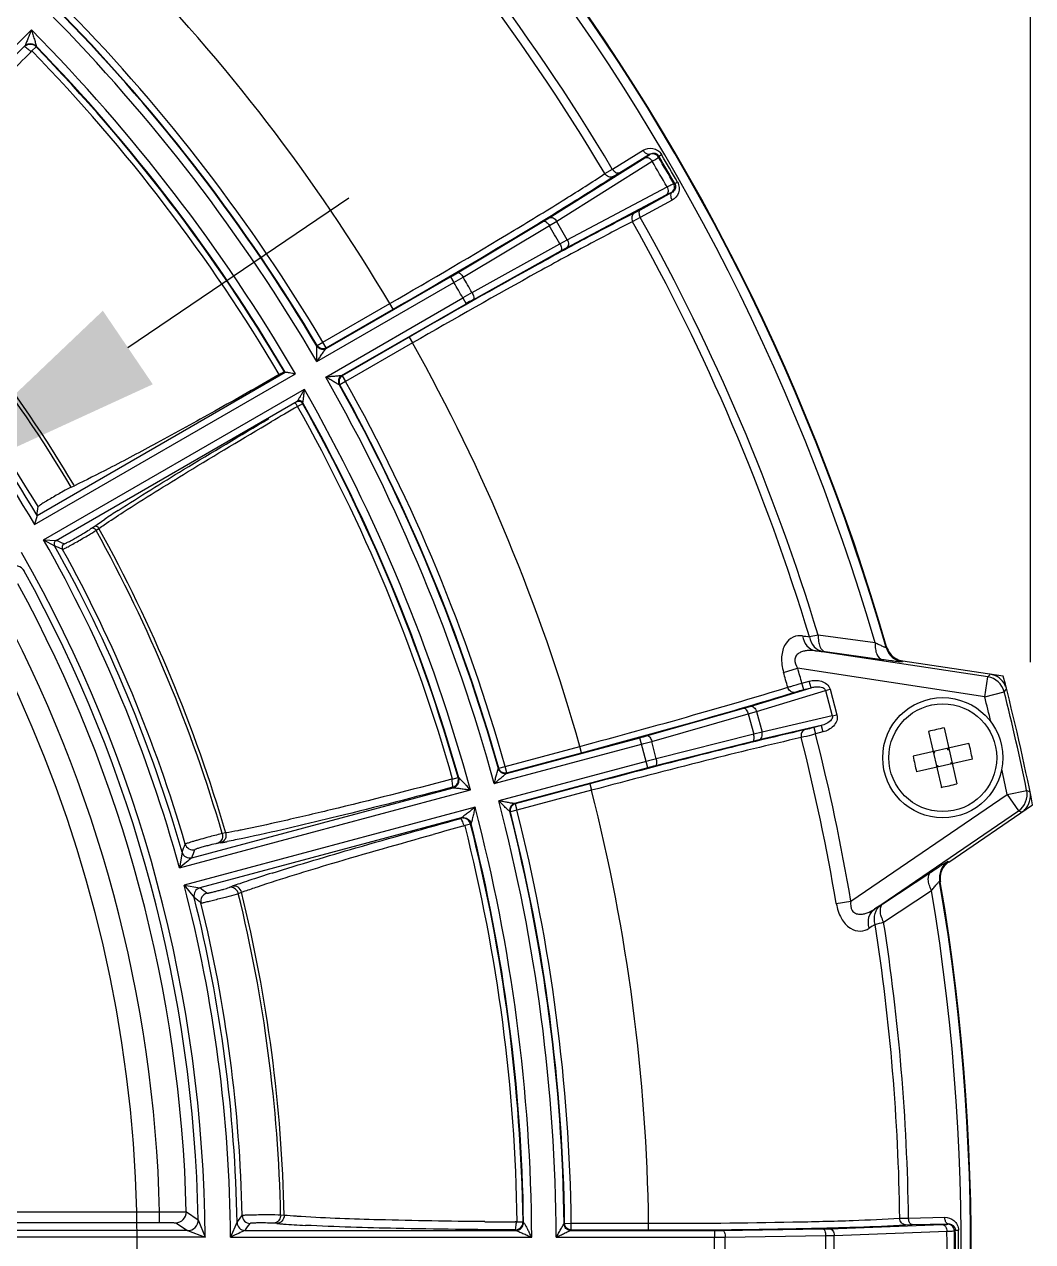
# Model space of a CAD drawing. Header units: millimetres. Extents: x -6 to 705, y -10 to 538.
# Drawn here: x 525.24 to 540.35, y 420.65 to 438.9 of the extents above; entities that cross this region are included whole.
import ezdxf

# ---------------------------------------------------------------- set-up
doc = ezdxf.new("R2010")
doc.units = ezdxf.units.MM
doc.layers.add('\\M+5B1EA\\M+5D7A2\\M+5B2E3', color=7, linetype='Continuous', lineweight=25)
doc.layers.add('\\M+5D7DC\\M+5C4DA\\M+5BFF2\\M+5CFDF', color=7, linetype='Continuous', lineweight=50)

msp = doc.modelspace()

# ---------------------------------------------------------------- linework, layer by layer
at = {"color": 0, "linetype": 'Continuous', "lineweight": -3}
for p, q in [((522.158, 435.624), (525.35, 438.815)), ((522.383, 435.707), (525.25, 438.574)), ((525.335, 438.477), (525.357, 438.5)), ((525.42, 438.56), (525.358, 438.5)), ((525.421, 438.572), (525.42, 438.56)), ((533.107, 435.997), (534.54, 436.895)), ((534.054, 436.729), (534.517, 437.01)), ((534.149, 436.669), (534.613, 436.95)), ((534.609, 436.943), (534.613, 436.95)), ((534.745, 436.907), (534.753, 436.922)), ((534.753, 436.922), (534.793, 436.946)), ((533.22, 435.947), (534.653, 436.845)), ((533.943, 436.66), (534.054, 436.729)), ((534.067, 436.617), (534.149, 436.669)), ((534.974, 436.512), (534.99, 436.511)), ((534.99, 436.511), (535.031, 436.534)), ((533.367, 435.548), (534.861, 436.34)), ((533.379, 435.67), (534.874, 436.462)), ((534.945, 436.375), (534.47, 436.114)), ((534.937, 436.376), (534.945, 436.375)), ((534.949, 436.263), (534.473, 436.002)), ((531.734, 435.175), (533.025, 435.947)), ((533.025, 435.947), (533.107, 435.997)), ((533.11, 435.881), (533.22, 435.947)), ((534.473, 436.002), (534.359, 435.94)), ((534.47, 436.114), (534.383, 436.069)), ((531.819, 435.109), (533.11, 435.881)), ((531.953, 434.876), (533.267, 435.608)), ((533.267, 435.608), (533.379, 435.67)), ((531.968, 434.77), (533.282, 435.502)), ((533.282, 435.502), (533.367, 435.548)), ((529.626, 433.842), (531.681, 435.028)), ((529.764, 434.037), (531.631, 435.115)), ((531.631, 435.115), (531.681, 435.028)), ((529.717, 434.134), (530.72, 434.713)), ((529.759, 433.611), (531.814, 434.797)), ((529.998, 433.633), (531.864, 434.71)), ((530.77, 434.627), (530.72, 434.713)), ((531.814, 434.797), (531.864, 434.71)), ((529.767, 434.047), (530.77, 434.627)), ((529.631, 434.083), (529.717, 434.134)), ((529.767, 434.047), (529.717, 434.134)), ((531.011, 434.209), (530.008, 433.63)), ((531.061, 434.122), (530.058, 433.543)), ((531.011, 434.209), (531.061, 434.123)), ((529.629, 434.073), (529.631, 434.083)), ((525.398, 431.401), (529.307, 433.658)), ((525.434, 431.537), (529.153, 433.684)), ((529.153, 433.684), (529.141, 433.687)), ((530.008, 433.63), (530.058, 433.543)), ((525.532, 431.17), (529.441, 433.427)), ((529.425, 433.4), (529.441, 433.427)), ((529.971, 433.495), (529.961, 433.497)), ((530.058, 433.543), (529.971, 433.495)), ((525.719, 431.162), (529.334, 433.25)), ((529.413, 433.215), (529.416, 433.226)), ((525.947, 431.96), (525.994, 431.982)), ((525.434, 431.537), (525.398, 431.401)), ((526.284, 431.367), (526.45, 431.48)), ((526.241, 431.338), (526.284, 431.367)), ((526.32, 431.313), (526.362, 431.342)), ((525.532, 431.17), (525.697, 431.081)), ((525.532, 431.17), (525.719, 431.162)), ((537.138, 429.741), (537.009, 429.717)), ((537.991, 429.626), (537.138, 429.741)), ((538.163, 429.565), (538.158, 429.555)), ((538.164, 429.568), (538.163, 429.565)), ((539.68, 429.115), (537.097, 429.508)), ((537.245, 429.491), (537.209, 429.495)), ((538.098, 429.374), (537.245, 429.491)), ((536.619, 429.184), (536.831, 429.245)), ((539.635, 428.819), (536.831, 429.245)), ((538.407, 429.354), (538.401, 429.341)), ((539.912, 429.125), (538.407, 429.354)), ((536.895, 429.021), (537.005, 429.051)), ((536.921, 428.925), (536.895, 429.021)), ((537.031, 428.954), (537.005, 429.051)), ((539.635, 428.819), (539.68, 429.115)), ((539.68, 429.115), (539.71, 429.148)), ((539.71, 429.148), (539.711, 429.149)), ((539.711, 429.149), (539.716, 429.155)), ((536.119, 428.674), (537.031, 428.954)), ((536.214, 428.596), (537.247, 428.913)), ((536.921, 428.925), (537.031, 428.954)), ((537.247, 428.913), (537.317, 428.932)), ((537.247, 428.913), (537.35, 428.53)), ((537.317, 428.932), (537.42, 428.548)), ((539.635, 428.819), (539.926, 428.892)), ((539.926, 428.892), (539.962, 428.932)), ((534.579, 428.235), (536.026, 428.647)), ((536.026, 428.647), (536.119, 428.674)), ((534.644, 428.149), (536.091, 428.561)), ((536.091, 428.561), (536.214, 428.596)), ((536.091, 428.561), (536.172, 428.257)), ((536.214, 428.596), (536.297, 428.288)), ((537.35, 428.53), (536.297, 428.288)), ((537.35, 428.53), (537.42, 428.548)), ((536.297, 428.288), (536.172, 428.257)), ((537.183, 428.386), (536.253, 428.173)), ((537.183, 428.386), (537.073, 428.357)), ((537.073, 428.357), (537.099, 428.26)), ((537.209, 428.29), (537.099, 428.26)), ((537.183, 428.386), (537.209, 428.29)), ((538.793, 428.297), (538.984, 427.46)), ((539.027, 428.351), (539.218, 427.513)), ((532.284, 427.516), (534.49, 428.107)), ((532.468, 427.669), (534.464, 428.204)), ((534.585, 427.753), (534.464, 428.204)), ((534.713, 427.89), (534.644, 428.149)), ((536.159, 428.15), (534.701, 427.783)), ((536.172, 428.257), (534.713, 427.89)), ((536.253, 428.173), (536.159, 428.15)), ((539.397, 428.118), (538.56, 427.927)), ((532.447, 427.775), (533.567, 428.074)), ((532.473, 427.678), (533.592, 427.978)), ((533.592, 427.978), (533.567, 428.074)), ((538.886, 427.981), (538.862, 427.996)), ((538.866, 427.976), (538.886, 427.981)), ((538.886, 427.981), (538.881, 428)), ((539.081, 428.025), (539.076, 428.045)), ((539.081, 428.025), (539.096, 428.049)), ((539.081, 428.025), (539.1, 428.029)), ((532.346, 427.739), (532.351, 427.747)), ((532.351, 427.747), (532.447, 427.775)), ((534.559, 427.849), (532.353, 427.258)), ((532.473, 427.678), (532.447, 427.775)), ((534.585, 427.753), (532.589, 427.218)), ((539.451, 427.884), (538.613, 427.693)), ((538.911, 427.781), (538.93, 427.786)), ((538.93, 427.786), (538.915, 427.762)), ((538.935, 427.766), (538.93, 427.786)), ((539.125, 427.83), (539.145, 427.834)), ((539.125, 427.83), (539.149, 427.815)), ((539.13, 427.811), (539.125, 427.83)), ((531.659, 427.585), (531.629, 427.577)), ((531.659, 427.585), (531.741, 427.608)), ((531.741, 427.608), (531.743, 427.609)), ((531.743, 427.61), (531.753, 427.604)), ((527.569, 426.253), (531.928, 427.421)), ((527.753, 426.405), (531.669, 427.455)), ((533.717, 427.512), (532.598, 427.213)), ((533.743, 427.416), (532.624, 427.116)), ((533.717, 427.512), (533.743, 427.416)), ((539.969, 427.355), (540.263, 427.415)), ((540.263, 427.415), (540.313, 427.395)), ((532.598, 427.213), (532.624, 427.116)), ((537.628, 425.755), (539.969, 427.355)), ((539.095, 426.34), (540.352, 427.2)), ((539.969, 427.355), (540.138, 427.108)), ((531.997, 427.163), (527.638, 425.995)), ((531.79, 427.004), (527.874, 425.954)), ((532.527, 427.091), (532.519, 427.096)), ((532.624, 427.116), (532.527, 427.091)), ((537.982, 425.633), (540.138, 427.108)), ((540.138, 427.108), (540.179, 427.091)), ((540.179, 427.091), (540.181, 427.09)), ((540.181, 427.09), (540.188, 427.088)), ((531.816, 426.878), (531.847, 426.886)), ((531.931, 426.907), (531.847, 426.886)), ((531.937, 426.917), (531.931, 426.907)), ((528.261, 426.776), (528.21, 426.767)), ((527.606, 426.488), (527.569, 426.253)), ((528.185, 426.629), (528.134, 426.62)), ((539.084, 426.35), (539.092, 426.343)), ((539.092, 426.343), (539.095, 426.34)), ((538.107, 425.713), (538.826, 426.189)), ((527.638, 425.995), (527.788, 425.809)), ((527.638, 425.995), (527.874, 425.954)), ((528.311, 425.959), (528.36, 425.977)), ((538.119, 425.441), (538.838, 425.915)), ((538.958, 426.052), (538.966, 426.045)), ((538.966, 426.045), (538.969, 426.042)), ((528.421, 425.861), (528.45, 425.87)), ((528.45, 425.87), (528.499, 425.887)), ((537.41, 425.718), (537.628, 425.755)), ((538.077, 425.693), (538.107, 425.713)), ((518.451, 421.097), (527.271, 421.097)), ((527.271, 420.937), (527.271, 421.097)), ((527.671, 421.097), (527.849, 420.979)), ((527.849, 420.979), (527.952, 420.716)), ((529.136, 421.044), (529.085, 421.049)), ((538.362, 421), (538.492, 421.004)), ((538.492, 421.004), (539.034, 421.016)), ((527.689, 420.816), (517.828, 420.816)), ((518.451, 420.937), (527.271, 420.937)), ((527.511, 420.933), (527.689, 420.816)), ((527.689, 420.816), (527.952, 420.716)), ((528.43, 420.936), (528.332, 420.718)), ((528.55, 420.818), (532.605, 420.818)), ((529.025, 420.922), (528.974, 420.926)), ((532.628, 420.946), (532.597, 420.946)), ((532.628, 420.946), (532.713, 420.948)), ((532.713, 420.948), (532.715, 420.948)), ((532.715, 420.948), (532.724, 420.94)), ((533.332, 420.917), (533.339, 420.924)), ((533.339, 420.924), (533.439, 420.925)), ((533.432, 420.818), (535.587, 420.818)), ((533.439, 420.925), (534.597, 420.925)), ((533.439, 420.825), (533.439, 420.925)), ((533.439, 420.825), (534.598, 420.825)), ((534.598, 420.825), (534.598, 420.925)), ((535.587, 420.818), (535.587, 420.718)), ((535.706, 420.819), (537.21, 420.841)), ((537.21, 420.841), (537.307, 420.844)), ((537.307, 420.844), (538.997, 420.905)), ((537.379, 420.744), (539.069, 420.806)), ((538.447, 420.901), (538.545, 420.905)), ((538.545, 420.905), (539.087, 420.916)), ((539.08, 420.912), (539.087, 420.916)), ((539.18, 420.813), (539.194, 420.822)), ((539.194, 420.822), (539.241, 420.822)), ((527.952, 420.716), (517.828, 420.716)), ((528.332, 420.718), (532.846, 420.718)), ((533.214, 420.718), (535.587, 420.718)), ((535.746, 420.719), (537.25, 420.742)), ((537.25, 420.742), (537.379, 420.744))]:
    msp.add_line(p, q, dxfattribs=at)
for radius in [0.9, 0.808]:
    msp.add_circle((539.005, 427.905), radius, dxfattribs=at)
for centre, radius, start, end in [((506.93, 420.584), 32.491, 16.0271, 61.4545), ((506.93, 420.584), 32.5, 16.0461, 61.4352), ((506.93, 420.584), 32.35, 16.2302, 61.3542), ((506.93, 420.584), 31.434, 30.7575, 44.2425), ((506.93, 420.584), 31.565, 30.7614, 44.2386), ((506.93, 420.584), 27.669, 30.7059, 44.2941), ((506.93, 420.584), 26.284, 30.2909, 44.7091), ((506.93, 420.584), 26.511, 30.7367, 44.2633), ((506.93, 420.584), 26.404, 30.722, 44.278), ((506.93, 420.584), 26.411, 30.7367, 44.2633), ((506.93, 420.584), 25.916, 30.295, 44.705), ((506.93, 420.584), 25.701, 30.5476, 44.1936), ((506.93, 420.584), 25.788, 30.5384, 44.1914), ((506.93, 420.584), 25.796, 30.5198, 44.2101), ((607.854, 356.861), 116.063, 135.31495, 135.54352), ((534.659, 436.856), 0.1, 30.491, 119.8706), ((506.93, 420.584), 32.251, 29.5945, 30.4055), ((506.93, 420.584), 32.264, 29.5783, 30.4217), ((506.93, 420.584), 32.311, 29.5783, 30.4217), ((506.93, 420.584), 32.139, 29.6054, 30.3946), ((534.887, 436.462), 0.1, 300.1294, 29.509), ((506.93, 420.584), 22.211, 30.8751, 43.8133), ((506.93, 420.584), 30.449, 29.6991, 30.3009), ((506.93, 420.584), 31.434, 16.89, 29.2425), ((506.93, 420.584), 31.565, 16.8637, 29.2386), ((506.93, 420.584), 22.159, 30.8883, 43.7993), ((506.93, 420.584), 30.321, 29.7026, 30.2974), ((506.93, 420.584), 21.403, 30.3572, 44.6428), ((506.93, 420.584), 21.503, 30.6219, 44.0636), ((506.93, 420.584), 21.582, 30.9022, 43.786), ((527.569, 442.151), 8.125, 299.9944, 300.8393), ((524.451, 447.519), 14.432, 300.0624, 300.6966), ((506.93, 420.584), 28.657, 29.7332, 30.2668), ((506.93, 420.584), 28.816, 29.7326, 30.2674), ((539.016, 422.291), 14.432, 119.3034, 119.9376), ((535.927, 427.675), 8.125, 119.1607, 120.0056), ((506.93, 420.584), 27.669, 15.7059, 29.2941), ((506.93, 420.584), 26.284, 15.2909, 29.7091), ((506.93, 420.584), 25.916, 15.295, 29.705), ((506.93, 420.584), 26.404, 15.722, 29.278), ((506.93, 420.584), 26.411, 15.7367, 29.2633), ((506.93, 420.584), 26.511, 15.7367, 29.2633), ((529.361, 433.185), 0.06, 29.3943, 119.9325), ((506.93, 420.584), 25.788, 15.8086, 29.3268), ((506.93, 420.584), 25.796, 15.7899, 29.3454), ((588.588, 331.68), 117.52, 120.27622, 120.49686), ((506.93, 420.584), 25.701, 15.8064, 29.323), ((536.13, 416.945), 17.464, 122.8735, 123.6656), ((506.93, 420.584), 22.159, 16.2007, 28.9559), ((506.93, 420.584), 22.211, 16.1867, 28.9695), ((506.93, 420.584), 21.403, 15.3572, 29.6428), ((525.749, 431.111), 0.06, 120.0817, 209.2047), ((508.87, 392.49), 42.1, 66.2627, 66.4421), ((506.93, 420.584), 21.503, 15.9364, 29.2204), ((508.792, 392.481), 42.223, 66.1861, 66.3653), ((525.87, 431.057), 0.06, 120.0366, 208.8895), ((506.93, 420.584), 21.582, 16.214, 28.9415), ((506.93, 420.584), 21.022, 0.359, 29.641), ((525.104, 430.624), 0.16, 28.9483, 119.9956), ((506.93, 420.584), 20.922, 1.0809, 28.9191), ((506.93, 420.584), 20.747, 1.4158, 28.5842), ((506.93, 420.584), 20.347, 1.444, 28.5561), ((540.704, 457.445), 27.973, 262.1896, 262.408), ((538.447, 429.638), 0.3, 196.0443, 261.3575), ((538.452, 429.651), 0.3, 196.0431, 239.5544), ((540.681, 460.618), 31.315, 263.4289, 263.6354), ((538.453, 429.653), 0.302, 239.6389, 250.2689), ((538.453, 429.651), 0.3, 250.234, 261.3079), ((506.93, 420.584), 31.13, 15.7251, 16.1533), ((506.93, 420.584), 30.909, 15.7244, 16.1533), ((539.635, 428.819), 0.3, 14.1519, 81.3377), ((539.671, 428.859), 0.3, 25.5793, 81.3791), ((506.93, 420.584), 34.07, 11.1961, 14.5182), ((506.93, 420.584), 34.025, 11.5818, 14.1325), ((539.671, 428.858), 0.3, 14.2366, 25.6508), ((506.93, 420.584), 33.725, 13.4726, 14.1325), ((539.714, 424.799), 3.618, 100.9563, 104.758), ((532.362, 436.052), 8.125, 284.9944, 285.8393), ((530.752, 442.06), 14.445, 284.9958, 285.6294), ((506.93, 420.584), 30.909, 9.561, 14.2756), ((506.93, 420.584), 31.13, 9.561, 14.2749), ((535.904, 427.198), 3.613, 12.8555, 14.759), ((542.112, 428.614), 3.617, 190.9566, 192.8575), ((535.899, 427.196), 3.617, 10.9566, 12.8575), ((538.144, 414.487), 13.834, 104.3565, 105.0181), ((536.602, 420.237), 7.782, 104.1421, 105.0242), ((542.107, 428.613), 3.613, 192.8555, 194.759), ((506.93, 420.584), 33.725, 11.5818, 12.2402), ((514.431, 411.274), 23.809, 42.7012, 42.9435), ((506.93, 420.584), 27.669, 0.7059, 14.2941), ((538.296, 431.012), 3.618, 280.9563, 284.758), ((539.969, 427.355), 0.3, 304.3766, 11.5624), ((540.019, 427.335), 0.3, 315.7442, 11.5534), ((506.93, 420.584), 26.284, 0.2909, 14.7091), ((506.93, 420.584), 25.916, 0.2952, 14.705), ((506.93, 420.584), 26.404, 0.722, 14.278), ((506.93, 420.584), 26.411, 0.7367, 14.2633), ((506.93, 420.584), 26.511, 0.7367, 14.2633), ((540.018, 427.335), 0.3, 304.4108, 315.8158), ((562.476, 314.92), 116.08, 105.31503, 105.54353), ((506.93, 420.584), 25.701, 0.8064, 14.1936), ((506.93, 420.584), 25.788, 0.8086, 14.1914), ((506.93, 420.584), 25.796, 0.7899, 14.2101), ((526.759, 434.563), 8.061, 280.1907, 280.5313), ((526.461, 436.169), 9.694, 280.5307, 280.8459), ((488.415, 441.862), 42.099, 338.5818, 338.7606), ((527.722, 426.521), 0.12, 195.9654, 284.9939), ((527.769, 426.644), 0.12, 196.2659, 284.9637), ((488.289, 441.763), 42.347, 338.7353, 338.9138), ((539.254, 426.102), 0.3, 124.3572, 189.6701), ((539.156, 426.138), 0.201, 135.4652, 146.1125), ((535.464, 405.491), 21.684, 107.4621, 108.4349), ((539.265, 426.093), 0.3, 178.6238, 189.62), ((506.93, 420.584), 21.403, 0.3572, 14.6425), ((527.905, 425.839), 0.12, 105.0675, 194.0366), ((501.376, 392.922), 42.347, 51.0862, 51.2647), ((531.346, 417.682), 8.816, 109.0286, 109.8002), ((532.768, 413.579), 13.158, 108.4363, 109.0568), ((506.93, 420.584), 32.35, 324.8016, 9.4841), ((506.93, 420.584), 32.491, 324.5985, 9.6872), ((506.93, 420.584), 32.5, 324.6176, 9.6681), ((501.534, 392.9), 42.099, 51.2394, 51.4182), ((506.93, 420.584), 21.503, 0.9364, 14.0636), ((528.008, 425.756), 0.12, 105.0368, 193.7343), ((506.93, 420.584), 21.582, 1.214, 13.786), ((506.93, 420.584), 22.159, 1.2007, 13.7993), ((506.93, 420.584), 22.211, 1.1867, 13.8133), ((555.273, 398.261), 32.377, 122.0823, 122.282), ((553.353, 402.028), 27.973, 123.3063, 123.5247), ((534.094, 440.021), 15.126, 284.9374, 285.4341), ((506.93, 420.584), 31.434, 0.7575, 8.8242), ((506.93, 420.584), 31.565, 0.7614, 8.8506), ((527.511, 421.093), 0.16, 270.0197, 1.4067), ((527.689, 420.976), 0.16, 270.0079, 1.0947), ((494.553, 445.929), 42.099, 323.5818, 323.7606), ((528.628, 421.044), 0.12, 181.2659, 269.9637), ((528.55, 420.938), 0.12, 180.9654, 269.9939), ((494.406, 445.866), 42.347, 323.7353, 323.9138), ((529.701, 428.955), 8.061, 265.1907, 265.5313), ((529.829, 430.583), 9.694, 265.5307, 265.8459), ((530.112, 434.598), 13.719, 265.8794, 266.5491), ((530.482, 440.792), 19.925, 266.5596, 267.0469), ((533.242, 538.001), 117.057, 269.46112, 269.68395), ((535.587, 428.943), 8.125, 269.9944, 270.8393), ((506.93, 420.584), 32.139, 359.6054, 0.3946), ((539.08, 420.812), 0.1, 0.491, 89.8706), ((506.93, 420.584), 32.251, 359.5945, 0.4055), ((506.93, 420.584), 32.264, 359.5783, 0.4217), ((506.93, 420.584), 32.311, 359.5783, 0.4217), ((509.109, 408.248), 26.813, 27.7141, 27.88), ((535.571, 435.15), 14.432, 270.0624, 270.6966), ((506.93, 420.584), 28.657, 359.7332, 0.2668), ((506.93, 420.584), 28.816, 359.7326, 0.2674), ((506.93, 420.584), 30.321, 359.7026, 0.2974), ((506.93, 420.584), 30.449, 359.6991, 0.3009)]:
    msp.add_arc(centre, radius, start, end, dxfattribs=at)
msp.add_ellipse((488.661, 452.227), major_axis=(-24.363, 42.198), ratio=0.661589, start_param=-2.411447, end_param=-2.408177, dxfattribs=at)
for points, knots in [([(525.35, 438.815), (525.341, 438.793), (525.323, 438.748), (525.297, 438.682), (525.276, 438.63), (525.26, 438.595), (525.254, 438.58), (525.25, 438.574)], [0, 0, 0, 0, 0.278837, 0.553176, 0.812838, 0.925598, 1, 1, 1, 1]), ([(525.35, 438.815), (525.357, 438.791), (525.372, 438.744), (525.39, 438.686), (525.403, 438.641), (525.412, 438.612), (525.418, 438.587), (525.42, 438.578), (525.421, 438.572), (525.42, 438.572)], [0, 0, 0, 0, 0.295631, 0.584768, 0.723016, 0.851396, 0.957046, 0.98955, 1, 1, 1, 1]), ([(525.25, 438.574), (525.268, 438.592), (525.319, 438.617), (525.373, 438.605), (525.396, 438.591)], [0, 0, 0, 0, 0.499138, 1, 1, 1, 1]), ([(525.25, 438.562), (525.251, 438.562), (525.255, 438.56), (525.261, 438.557), (525.27, 438.55), (525.287, 438.537), (525.313, 438.516), (525.335, 438.498), (525.346, 438.488)], [0, 0, 0, 0, 0.028798, 0.090783, 0.185452, 0.309923, 0.629215, 1, 1, 1, 1]), ([(525.42, 438.561), (525.403, 438.579), (525.353, 438.605), (525.297, 438.594), (525.275, 438.581)], [0, 0, 0, 0, 0.499914, 1, 1, 1, 1]), ([(534.517, 437.01), (534.559, 437.035), (534.641, 437.051), (534.74, 437.012), (534.779, 436.97), (534.793, 436.946)], [0, 0, 0, 0, 0.469135, 0.726619, 1, 1, 1, 1]), ([(534.613, 436.95), (534.607, 436.947), (534.583, 436.946), (534.548, 436.968), (534.527, 436.994), (534.517, 437.01)], [0, 0, 0, 0, 0.179076, 0.54114, 1, 1, 1, 1]), ([(534.54, 436.895), (534.55, 436.901), (534.566, 436.912), (534.588, 436.926), (534.601, 436.936), (534.608, 436.941), (534.609, 436.943)], [0, 0, 0, 0, 0.400183, 0.705778, 0.907465, 1, 1, 1, 1]), ([(534.54, 436.895), (534.558, 436.905), (534.608, 436.9), (534.64, 436.866), (534.653, 436.845)], [0, 0, 0, 0, 0.445143, 1, 1, 1, 1]), ([(534.613, 436.95), (534.632, 436.962), (534.669, 436.973), (534.721, 436.959), (534.744, 436.936), (534.753, 436.922)], [0, 0, 0, 0, 0.426604, 0.682288, 1, 1, 1, 1]), ([(534.653, 436.845), (534.665, 436.853), (534.687, 436.867), (534.716, 436.885), (534.734, 436.898), (534.744, 436.904), (534.745, 436.907)], [0, 0, 0, 0, 0.400786, 0.706724, 0.908374, 1, 1, 1, 1]), ([(534.149, 436.669), (534.143, 436.666), (534.12, 436.665), (534.084, 436.687), (534.063, 436.713), (534.054, 436.729)], [0, 0, 0, 0, 0.179074, 0.541141, 1, 1, 1, 1]), ([(530.72, 434.713), (531.344, 435.073), (532.225, 435.59), (533.296, 436.245), (533.748, 436.531), (533.943, 436.66)], [0, 0, 0, 0, 0.57397, 0.813619, 1, 1, 1, 1]), ([(530.77, 434.627), (531.408, 434.995), (532.309, 435.524), (533.404, 436.194), (533.867, 436.486), (534.067, 436.617)], [0, 0, 0, 0, 0.573969, 0.813622, 1, 1, 1, 1]), ([(534.067, 436.617), (534.047, 436.607), (533.994, 436.605), (533.956, 436.639), (533.943, 436.66)], [0, 0, 0, 0, 0.473408, 1, 1, 1, 1]), ([(534.874, 436.462), (534.887, 436.469), (534.91, 436.481), (534.94, 436.497), (534.96, 436.506), (534.97, 436.511), (534.974, 436.512)], [0, 0, 0, 0, 0.400564, 0.706522, 0.908295, 1, 1, 1, 1]), ([(534.99, 436.511), (534.998, 436.496), (535.006, 436.465), (534.993, 436.413), (534.965, 436.386), (534.945, 436.375)], [0, 0, 0, 0, 0.315097, 0.571766, 1, 1, 1, 1]), ([(535.031, 436.534), (535.045, 436.509), (535.061, 436.454), (535.047, 436.349), (534.991, 436.286), (534.949, 436.263)], [0, 0, 0, 0, 0.272105, 0.529704, 1, 1, 1, 1]), ([(534.874, 436.462), (534.886, 436.441), (534.899, 436.396), (534.878, 436.35), (534.861, 436.34)], [0, 0, 0, 0, 0.554857, 1, 1, 1, 1]), ([(534.861, 436.34), (534.871, 436.345), (534.889, 436.354), (534.911, 436.366), (534.926, 436.372), (534.934, 436.376), (534.937, 436.376)], [0, 0, 0, 0, 0.399969, 0.705579, 0.907387, 1, 1, 1, 1]), ([(534.945, 436.375), (534.939, 436.371), (534.926, 436.352), (534.928, 436.31), (534.94, 436.279), (534.949, 436.263)], [0, 0, 0, 0, 0.179076, 0.54114, 1, 1, 1, 1]), ([(534.383, 436.069), (534.17, 435.961), (533.685, 435.707), (532.558, 435.093), (531.649, 434.578), (531.011, 434.209)], [0, 0, 0, 0, 0.186376, 0.426026, 1, 1, 1, 1]), ([(534.359, 435.94), (534.15, 435.835), (533.676, 435.587), (532.573, 434.987), (531.685, 434.483), (531.061, 434.122)], [0, 0, 0, 0, 0.186377, 0.426026, 1, 1, 1, 1]), ([(533.025, 435.947), (533.038, 435.953), (533.078, 435.929), (533.098, 435.901), (533.11, 435.881)], [0, 0, 0, 0, 0.368276, 1, 1, 1, 1]), ([(533.107, 435.997), (533.125, 436.006), (533.175, 436.002), (533.207, 435.968), (533.22, 435.947)], [0, 0, 0, 0, 0.445124, 1, 1, 1, 1]), ([(534.383, 436.069), (534.364, 436.057), (534.336, 436.012), (534.347, 435.962), (534.359, 435.94)], [0, 0, 0, 0, 0.473391, 1, 1, 1, 1]), ([(534.47, 436.114), (534.464, 436.111), (534.451, 436.091), (534.453, 436.049), (534.465, 436.018), (534.473, 436.002)], [0, 0, 0, 0, 0.179074, 0.541141, 1, 1, 1, 1]), ([(533.267, 435.608), (533.278, 435.588), (533.293, 435.556), (533.294, 435.51), (533.282, 435.502)], [0, 0, 0, 0, 0.631725, 1, 1, 1, 1]), ([(533.379, 435.67), (533.391, 435.649), (533.405, 435.604), (533.383, 435.558), (533.367, 435.548)], [0, 0, 0, 0, 0.554876, 1, 1, 1, 1]), ([(531.734, 435.175), (531.746, 435.181), (531.787, 435.157), (531.806, 435.129), (531.819, 435.109)], [0, 0, 0, 0, 0.368276, 1, 1, 1, 1]), ([(531.953, 434.876), (531.964, 434.855), (531.979, 434.824), (531.98, 434.777), (531.968, 434.77)], [0, 0, 0, 0, 0.631724, 1, 1, 1, 1]), ([(529.626, 433.842), (529.626, 433.865), (529.626, 433.911), (529.625, 433.969), (529.625, 434.01), (529.625, 434.042), (529.627, 434.054), (529.627, 434.075), (529.629, 434.073)], [0, 0, 0, 0, 0.302991, 0.597773, 0.737098, 0.864073, 0.963786, 1, 1, 1, 1]), ([(529.626, 433.842), (529.639, 433.86), (529.664, 433.897), (529.701, 433.951), (529.73, 433.994), (529.751, 434.021), (529.759, 434.033), (529.764, 434.037)], [0, 0, 0, 0, 0.28349, 0.561342, 0.820874, 0.930666, 1, 1, 1, 1]), ([(529.764, 434.037), (529.746, 434.027), (529.701, 434.017), (529.66, 434.038), (529.645, 434.053)], [0, 0, 0, 0, 0.498777, 1, 1, 1, 1]), ([(529.767, 434.047), (529.749, 434.037), (529.704, 434.027), (529.663, 434.048), (529.647, 434.062)], [0, 0, 0, 0, 0.499697, 1, 1, 1, 1]), ([(529.064, 433.647), (528.743, 433.463), (528.132, 433.118), (527.28, 432.648), (526.58, 432.274), (526.167, 432.064), (525.994, 431.982)], [0, 0, 0, 0, 0.317743, 0.602615, 0.835274, 1, 1, 1, 1]), ([(529.141, 433.687), (529.139, 433.688), (529.131, 433.682), (529.115, 433.676), (529.091, 433.662), (529.074, 433.652), (529.064, 433.647)], [0, 0, 0, 0, 0.085222, 0.299185, 0.617515, 1, 1, 1, 1]), ([(529.155, 433.685), (529.157, 433.684), (529.165, 433.686), (529.178, 433.684), (529.195, 433.681), (529.223, 433.675), (529.26, 433.668), (529.291, 433.661), (529.307, 433.658)], [0, 0, 0, 0, 0.048239, 0.142304, 0.256966, 0.38884, 0.685959, 1, 1, 1, 1]), ([(529.997, 433.632), (529.992, 433.63), (529.977, 433.629), (529.943, 433.625), (529.891, 433.621), (529.826, 433.616), (529.782, 433.612), (529.759, 433.611)], [0, 0, 0, 0, 0.069352, 0.179191, 0.438728, 0.716546, 1, 1, 1, 1]), ([(529.961, 433.498), (529.962, 433.495), (529.943, 433.505), (529.933, 433.51), (529.905, 433.526), (529.869, 433.547), (529.819, 433.576), (529.78, 433.599), (529.759, 433.611)], [0, 0, 0, 0, 0.036205, 0.135965, 0.262997, 0.402324, 0.697061, 1, 1, 1, 1]), ([(529.997, 433.632), (529.979, 433.622), (529.949, 433.588), (529.946, 433.542), (529.951, 433.522)], [0, 0, 0, 0, 0.498504, 1, 1, 1, 1]), ([(530.008, 433.63), (529.99, 433.619), (529.959, 433.585), (529.956, 433.54), (529.961, 433.519)], [0, 0, 0, 0, 0.499699, 1, 1, 1, 1]), ([(529.335, 433.25), (529.338, 433.252), (529.343, 433.261), (529.357, 433.281), (529.375, 433.313), (529.4, 433.355), (529.417, 433.385), (529.425, 433.4)], [0, 0, 0, 0, 0.061439, 0.162159, 0.417722, 0.703103, 1, 1, 1, 1]), ([(529.416, 433.227), (529.417, 433.226), (529.421, 433.24), (529.422, 433.251), (529.426, 433.277), (529.429, 433.313), (529.435, 433.365), (529.439, 433.406), (529.441, 433.427)], [0, 0, 0, 0, 0.03012, 0.12025, 0.243558, 0.383392, 0.6857, 1, 1, 1, 1]), ([(529.338, 433.171), (529.334, 433.177), (529.327, 433.189), (529.316, 433.205), (529.309, 433.213), (529.303, 433.219), (529.301, 433.219)], [0, 0, 0, 0, 0.367729, 0.684036, 0.902831, 1, 1, 1, 1]), ([(529.416, 433.227), (529.408, 433.241), (529.382, 433.262), (529.348, 433.258), (529.335, 433.25)], [0, 0, 0, 0, 0.501422, 1, 1, 1, 1]), ([(529.338, 433.171), (529.348, 433.176), (529.365, 433.187), (529.389, 433.199), (529.403, 433.21), (529.412, 433.213), (529.413, 433.215)], [0, 0, 0, 0, 0.382612, 0.700972, 0.915582, 1, 1, 1, 1]), ([(526.651, 431.612), (526.974, 431.821), (527.722, 432.284), (528.478, 432.735), (528.905, 432.987)], [0, 0, 0, 0, 0.436117, 1, 1, 1, 1]), ([(526.726, 431.585), (527.044, 431.791), (527.781, 432.248), (528.526, 432.694), (528.948, 432.942)], [0, 0, 0, 0, 0.436224, 1, 1, 1, 1]), ([(525.947, 431.96), (525.906, 431.941), (525.839, 431.904), (525.743, 431.85), (525.658, 431.801), (525.589, 431.76), (525.54, 431.73), (525.509, 431.711), (525.485, 431.695), (525.466, 431.683), (525.456, 431.674), (525.449, 431.67), (525.449, 431.668)], [0, 0, 0, 0, 0.232208, 0.398737, 0.574705, 0.739805, 0.812251, 0.875065, 0.926553, 0.965112, 0.989744, 1, 1, 1, 1]), ([(526.362, 431.342), (526.388, 431.36), (526.508, 431.443), (526.63, 431.523), (526.726, 431.585)], [0, 0, 0, 0, 0.213664, 1, 1, 1, 1]), ([(526.362, 431.342), (526.355, 431.355), (526.33, 431.377), (526.296, 431.374), (526.284, 431.367)], [0, 0, 0, 0, 0.513741, 1, 1, 1, 1]), ([(525.817, 431.028), (525.819, 431.028), (525.826, 431.032), (525.838, 431.036), (525.858, 431.047), (525.884, 431.06), (525.915, 431.077), (525.966, 431.105), (526.035, 431.144), (526.12, 431.192), (526.216, 431.248), (526.282, 431.288), (526.32, 431.313)], [0, 0, 0, 0, 0.010017, 0.034491, 0.072876, 0.124111, 0.186756, 0.259025, 0.423903, 0.599931, 0.766914, 1, 1, 1, 1]), ([(525.84, 431.109), (525.841, 431.109), (525.847, 431.112), (525.857, 431.115), (525.873, 431.124), (525.903, 431.139), (525.951, 431.165), (526.015, 431.201), (526.083, 431.24), (526.159, 431.285), (526.212, 431.317), (526.241, 431.338)], [0, 0, 0, 0, 0.01016, 0.034669, 0.073057, 0.124281, 0.259156, 0.423988, 0.599968, 0.766887, 1, 1, 1, 1]), ([(526.32, 431.313), (526.312, 431.326), (526.287, 431.347), (526.254, 431.345), (526.241, 431.338)], [0, 0, 0, 0, 0.513731, 1, 1, 1, 1]), ([(536.903, 429.731), (536.857, 429.738), (536.753, 429.725), (536.626, 429.604), (536.575, 429.405), (536.598, 429.259), (536.619, 429.184)], [0, 0, 0, 0, 0.190227, 0.40436, 0.678421, 1, 1, 1, 1]), ([(537.138, 429.741), (537.137, 429.71), (537.141, 429.651), (537.162, 429.561), (537.208, 429.498), (537.245, 429.491)], [0, 0, 0, 0, 0.324108, 0.606322, 1, 1, 1, 1]), ([(536.903, 429.731), (536.912, 429.677), (536.953, 429.576), (537.049, 429.516), (537.097, 429.508)], [0, 0, 0, 0, 0.529251, 1, 1, 1, 1]), ([(537.009, 429.717), (537.019, 429.663), (537.062, 429.562), (537.16, 429.504), (537.209, 429.495)], [0, 0, 0, 0, 0.524794, 1, 1, 1, 1]), ([(537.991, 429.626), (537.99, 429.595), (537.994, 429.536), (538.015, 429.444), (538.061, 429.381), (538.098, 429.374)], [0, 0, 0, 0, 0.323796, 0.606007, 1, 1, 1, 1]), ([(538.158, 429.555), (538.158, 429.554), (538.151, 429.556), (538.143, 429.558), (538.126, 429.565), (538.097, 429.577), (538.051, 429.598), (538.012, 429.616), (537.991, 429.626)], [0, 0, 0, 0, 0.019613, 0.077503, 0.171396, 0.29621, 0.616478, 1, 1, 1, 1]), ([(537.097, 429.508), (537.057, 429.513), (536.996, 429.516), (536.916, 429.502), (536.86, 429.48), (536.81, 429.443), (536.772, 429.357), (536.805, 429.285), (536.831, 429.245)], [0, 0, 0, 0, 0.239465, 0.357279, 0.474253, 0.59219, 0.717481, 1, 1, 1, 1]), ([(538.401, 429.341), (538.401, 429.339), (538.39, 429.341), (538.376, 429.34), (538.349, 429.343), (538.314, 429.346), (538.269, 429.352), (538.197, 429.361), (538.139, 429.368), (538.098, 429.374)], [0, 0, 0, 0, 0.02042, 0.074759, 0.162142, 0.280401, 0.426683, 0.59768, 1, 1, 1, 1]), ([(536.683, 428.961), (536.698, 428.966), (536.768, 428.986), (536.839, 429.006), (536.895, 429.021)], [0, 0, 0, 0, 0.210018, 1, 1, 1, 1]), ([(537.005, 429.051), (537.034, 429.059), (537.096, 429.067), (537.188, 429.056), (537.272, 429.016), (537.309, 428.961), (537.317, 428.932)], [0, 0, 0, 0, 0.250872, 0.501497, 0.75135, 1, 1, 1, 1]), ([(533.567, 428.074), (534.136, 428.227), (535.178, 428.514), (536.215, 428.816), (536.683, 428.961)], [0, 0, 0, 0, 0.546087, 1, 1, 1, 1]), ([(533.592, 427.978), (534.175, 428.134), (535.24, 428.427), (536.301, 428.736), (536.78, 428.884)], [0, 0, 0, 0, 0.546084, 1, 1, 1, 1]), ([(536.78, 428.884), (536.76, 428.88), (536.712, 428.897), (536.69, 428.938), (536.683, 428.961)], [0, 0, 0, 0, 0.448712, 1, 1, 1, 1]), ([(536.78, 428.884), (536.789, 428.888), (536.836, 428.902), (536.884, 428.915), (536.921, 428.925)], [0, 0, 0, 0, 0.210024, 1, 1, 1, 1]), ([(537.031, 428.954), (537.049, 428.959), (537.118, 428.975), (537.234, 428.968), (537.247, 428.913)], [0, 0, 0, 0, 0.260296, 1, 1, 1, 1]), ([(536.026, 428.647), (536.04, 428.649), (536.072, 428.616), (536.084, 428.583), (536.091, 428.561)], [0, 0, 0, 0, 0.368278, 1, 1, 1, 1]), ([(536.119, 428.674), (536.138, 428.678), (536.186, 428.661), (536.207, 428.62), (536.214, 428.596)], [0, 0, 0, 0, 0.445063, 1, 1, 1, 1]), ([(537.35, 428.53), (537.353, 428.52), (537.352, 428.498), (537.326, 428.454), (537.267, 428.414), (537.211, 428.393), (537.183, 428.386)], [0, 0, 0, 0, 0.129557, 0.257059, 0.629279, 1, 1, 1, 1]), ([(537.42, 428.548), (537.428, 428.519), (537.423, 428.454), (537.37, 428.376), (537.296, 428.32), (537.238, 428.297), (537.209, 428.29)], [0, 0, 0, 0, 0.248748, 0.498733, 0.749263, 1, 1, 1, 1]), ([(536.931, 428.321), (536.442, 428.21), (535.369, 427.947), (534.3, 427.669), (533.717, 427.512)], [0, 0, 0, 0, 0.453912, 1, 1, 1, 1]), ([(536.253, 428.173), (536.272, 428.178), (536.304, 428.218), (536.303, 428.264), (536.297, 428.288)], [0, 0, 0, 0, 0.445063, 1, 1, 1, 1]), ([(536.931, 428.321), (536.912, 428.315), (536.879, 428.277), (536.879, 428.23), (536.885, 428.206)], [0, 0, 0, 0, 0.448715, 1, 1, 1, 1]), ([(537.073, 428.357), (537.06, 428.353), (537.013, 428.341), (536.965, 428.329), (536.931, 428.321)], [0, 0, 0, 0, 0.278868, 1, 1, 1, 1]), ([(536.885, 428.206), (536.407, 428.098), (535.358, 427.841), (534.313, 427.569), (533.743, 427.416)], [0, 0, 0, 0, 0.453909, 1, 1, 1, 1]), ([(534.579, 428.235), (534.593, 428.238), (534.625, 428.204), (534.637, 428.172), (534.644, 428.149)], [0, 0, 0, 0, 0.368278, 1, 1, 1, 1]), ([(536.159, 428.15), (536.172, 428.155), (536.184, 428.2), (536.178, 428.234), (536.172, 428.257)], [0, 0, 0, 0, 0.368278, 1, 1, 1, 1]), ([(537.099, 428.26), (537.079, 428.255), (537.008, 428.236), (536.937, 428.218), (536.885, 428.206)], [0, 0, 0, 0, 0.278868, 1, 1, 1, 1]), ([(532.284, 427.516), (532.29, 427.539), (532.301, 427.583), (532.316, 427.639), (532.327, 427.679), (532.335, 427.71), (532.339, 427.721), (532.345, 427.741), (532.347, 427.738)], [0, 0, 0, 0, 0.302991, 0.597773, 0.737098, 0.864073, 0.963786, 1, 1, 1, 1]), ([(534.701, 427.783), (534.714, 427.787), (534.725, 427.833), (534.719, 427.867), (534.713, 427.89)], [0, 0, 0, 0, 0.368278, 1, 1, 1, 1]), ([(531.629, 427.577), (531.031, 427.42), (530.187, 427.205), (529.146, 426.96), (528.705, 426.863), (528.511, 426.824)], [0, 0, 0, 0, 0.577965, 0.814754, 1, 1, 1, 1]), ([(531.643, 427.581), (531.649, 427.558), (531.653, 427.519), (531.66, 427.481), (531.659, 427.466)], [0, 0, 0, 0, 0.620475, 1, 1, 1, 1]), ([(531.659, 427.461), (531.684, 427.467), (531.731, 427.498), (531.748, 427.551), (531.748, 427.577)], [0, 0, 0, 0, 0.499915, 1, 1, 1, 1]), ([(531.67, 427.455), (531.695, 427.462), (531.741, 427.493), (531.758, 427.546), (531.758, 427.572)], [0, 0, 0, 0, 0.498697, 1, 1, 1, 1]), ([(531.753, 427.603), (531.753, 427.604), (531.762, 427.597), (531.767, 427.592), (531.782, 427.577), (531.801, 427.557), (531.828, 427.529), (531.849, 427.506), (531.86, 427.494)], [0, 0, 0, 0, 0.029883, 0.119947, 0.242614, 0.381517, 0.68314, 1, 1, 1, 1]), ([(532.284, 427.516), (532.301, 427.531), (532.335, 427.56), (532.385, 427.602), (532.424, 427.636), (532.451, 427.657), (532.462, 427.666), (532.467, 427.669)], [0, 0, 0, 0, 0.28349, 0.561342, 0.820874, 0.930666, 1, 1, 1, 1]), ([(532.468, 427.669), (532.448, 427.663), (532.402, 427.666), (532.367, 427.697), (532.357, 427.715)], [0, 0, 0, 0, 0.498777, 1, 1, 1, 1]), ([(532.473, 427.678), (532.453, 427.673), (532.407, 427.675), (532.373, 427.705), (532.362, 427.723)], [0, 0, 0, 0, 0.499697, 1, 1, 1, 1]), ([(531.659, 427.461), (531.085, 427.31), (530.071, 427.051), (529.052, 426.808), (528.608, 426.714)], [0, 0, 0, 0, 0.566461, 1, 1, 1, 1]), ([(531.67, 427.455), (531.676, 427.456), (531.693, 427.453), (531.731, 427.449), (531.787, 427.441), (531.857, 427.431), (531.904, 427.424), (531.928, 427.421)], [0, 0, 0, 0, 0.073596, 0.186579, 0.44635, 0.720915, 1, 1, 1, 1]), ([(532.588, 427.218), (532.583, 427.217), (532.568, 427.22), (532.534, 427.224), (532.483, 427.234), (532.419, 427.246), (532.375, 427.254), (532.353, 427.258)], [0, 0, 0, 0, 0.06943, 0.179173, 0.438738, 0.716553, 1, 1, 1, 1]), ([(532.518, 427.097), (532.518, 427.094), (532.504, 427.109), (532.494, 427.116), (532.472, 427.139), (532.442, 427.168), (532.402, 427.209), (532.369, 427.242), (532.353, 427.258)], [0, 0, 0, 0, 0.036311, 0.135951, 0.263024, 0.402345, 0.697074, 1, 1, 1, 1]), ([(532.588, 427.218), (532.568, 427.212), (532.53, 427.187), (532.516, 427.144), (532.515, 427.123)], [0, 0, 0, 0, 0.498506, 1, 1, 1, 1]), ([(532.598, 427.213), (532.578, 427.207), (532.539, 427.182), (532.524, 427.139), (532.524, 427.117)], [0, 0, 0, 0, 0.499699, 1, 1, 1, 1]), ([(531.79, 427.004), (531.815, 427.01), (531.871, 427.007), (531.913, 426.969), (531.925, 426.946)], [0, 0, 0, 0, 0.499137, 1, 1, 1, 1]), ([(531.997, 427.163), (531.978, 427.148), (531.941, 427.118), (531.885, 427.074), (531.841, 427.039), (531.81, 427.017), (531.797, 427.007), (531.791, 427.004)], [0, 0, 0, 0, 0.27909, 0.55366, 0.813418, 0.926415, 1, 1, 1, 1]), ([(531.931, 426.907), (531.925, 426.932), (531.895, 426.98), (531.842, 426.998), (531.816, 426.998)], [0, 0, 0, 0, 0.499914, 1, 1, 1, 1]), ([(531.997, 427.163), (531.992, 427.139), (531.981, 427.09), (531.967, 427.031), (531.956, 426.985), (531.949, 426.956), (531.942, 426.931), (531.94, 426.923), (531.937, 426.917), (531.937, 426.918)], [0, 0, 0, 0, 0.296039, 0.58555, 0.723908, 0.852407, 0.957705, 0.990107, 1, 1, 1, 1]), ([(528.511, 426.824), (528.488, 426.819), (528.405, 426.802), (528.321, 426.787), (528.261, 426.776)], [0, 0, 0, 0, 0.274582, 1, 1, 1, 1]), ([(528.957, 426.175), (529.373, 426.307), (530.314, 426.586), (531.258, 426.85), (531.784, 426.994)], [0, 0, 0, 0, 0.444415, 1, 1, 1, 1]), ([(531.784, 426.994), (531.785, 426.993), (531.787, 426.99), (531.791, 426.984), (531.796, 426.973), (531.804, 426.953), (531.816, 426.922), (531.826, 426.896), (531.831, 426.882)], [0, 0, 0, 0, 0.028798, 0.090783, 0.185452, 0.309923, 0.629215, 1, 1, 1, 1]), ([(527.976, 426.706), (527.936, 426.695), (527.878, 426.679), (527.804, 426.658), (527.756, 426.644), (527.716, 426.631), (527.684, 426.623), (527.666, 426.615), (527.656, 426.613), (527.654, 426.611)], [0, 0, 0, 0, 0.36711, 0.537862, 0.690157, 0.817286, 0.913884, 0.975547, 1, 1, 1, 1]), ([(528.21, 426.767), (528.197, 426.764), (528.119, 426.745), (528.041, 426.724), (527.976, 426.706)], [0, 0, 0, 0, 0.164266, 1, 1, 1, 1]), ([(528.21, 426.767), (528.217, 426.742), (528.216, 426.688), (528.182, 426.645), (528.161, 426.632)], [0, 0, 0, 0, 0.510477, 1, 1, 1, 1]), ([(528.261, 426.776), (528.269, 426.747), (528.264, 426.681), (528.213, 426.637), (528.185, 426.629)], [0, 0, 0, 0, 0.513746, 1, 1, 1, 1]), ([(528.608, 426.714), (528.578, 426.707), (528.471, 426.685), (528.363, 426.663), (528.285, 426.648)], [0, 0, 0, 0, 0.273639, 1, 1, 1, 1]), ([(528.739, 425.971), (529.106, 426.095), (529.982, 426.362), (530.861, 426.613), (531.37, 426.755)], [0, 0, 0, 0, 0.42323, 1, 1, 1, 1]), ([(527.993, 426.586), (527.969, 426.58), (527.935, 426.571), (527.89, 426.558), (527.861, 426.549), (527.837, 426.542), (527.818, 426.536), (527.808, 426.531), (527.801, 426.53), (527.8, 426.528)], [0, 0, 0, 0, 0.366817, 0.537468, 0.689676, 0.816718, 0.913287, 0.975066, 1, 1, 1, 1]), ([(528.134, 426.62), (528.127, 426.619), (528.079, 426.609), (528.032, 426.597), (527.993, 426.586)], [0, 0, 0, 0, 0.164474, 1, 1, 1, 1]), ([(527.753, 426.405), (527.727, 426.382), (527.664, 426.333), (527.603, 426.281), (527.569, 426.253)], [0, 0, 0, 0, 0.433655, 1, 1, 1, 1]), ([(538.826, 426.189), (538.86, 426.211), (538.908, 426.243), (538.97, 426.283), (539.007, 426.307), (539.038, 426.325), (539.061, 426.34), (539.074, 426.345), (539.083, 426.351), (539.084, 426.35)], [0, 0, 0, 0, 0.4022, 0.573184, 0.719463, 0.837755, 0.925187, 0.979565, 1, 1, 1, 1]), ([(538.838, 425.915), (538.824, 425.942), (538.801, 425.997), (538.781, 426.089), (538.795, 426.166), (538.826, 426.189)], [0, 0, 0, 0, 0.323796, 0.606007, 1, 1, 1, 1]), ([(527.976, 425.872), (527.977, 425.871), (527.982, 425.872), (527.99, 425.873), (528.003, 425.876), (528.028, 425.881), (528.068, 425.891), (528.121, 425.904), (528.178, 425.919), (528.242, 425.937), (528.286, 425.95), (528.311, 425.959)], [0, 0, 0, 0, 0.010159, 0.034671, 0.073066, 0.124299, 0.259194, 0.424056, 0.600063, 0.766969, 1, 1, 1, 1]), ([(528.45, 425.87), (528.444, 425.895), (528.416, 425.941), (528.365, 425.961), (528.34, 425.962)], [0, 0, 0, 0, 0.510477, 1, 1, 1, 1]), ([(528.499, 425.887), (528.491, 425.917), (528.454, 425.971), (528.388, 425.984), (528.36, 425.977)], [0, 0, 0, 0, 0.513745, 1, 1, 1, 1]), ([(528.499, 425.887), (528.517, 425.894), (528.597, 425.923), (528.677, 425.95), (528.739, 425.971)], [0, 0, 0, 0, 0.225155, 1, 1, 1, 1]), ([(538.838, 425.915), (538.853, 425.933), (538.88, 425.966), (538.912, 426.005), (538.933, 426.029), (538.946, 426.042), (538.952, 426.047), (538.957, 426.053), (538.958, 426.052)], [0, 0, 0, 0, 0.383418, 0.703639, 0.828476, 0.922424, 0.980367, 1, 1, 1, 1]), ([(527.891, 425.727), (527.892, 425.727), (527.898, 425.728), (527.91, 425.73), (527.929, 425.734), (527.965, 425.742), (528.023, 425.756), (528.102, 425.776), (528.189, 425.798), (528.297, 425.826), (528.374, 425.847), (528.421, 425.861)], [0, 0, 0, 0, 0.009092, 0.03127, 0.066078, 0.112697, 0.236616, 0.391062, 0.561028, 0.729937, 1, 1, 1, 1]), ([(537.41, 425.718), (537.423, 425.641), (537.467, 425.5), (537.598, 425.343), (537.765, 425.288), (537.865, 425.322), (537.904, 425.348)], [0, 0, 0, 0, 0.321126, 0.595236, 0.809608, 1, 1, 1, 1]), ([(537.628, 425.755), (537.621, 425.708), (537.623, 425.629), (537.695, 425.568), (537.756, 425.555), (537.816, 425.56), (537.893, 425.582), (537.948, 425.611), (537.982, 425.633)], [0, 0, 0, 0, 0.281822, 0.40702, 0.525115, 0.642249, 0.760222, 1, 1, 1, 1]), ([(537.904, 425.348), (537.888, 425.4), (537.881, 425.51), (537.942, 425.605), (537.982, 425.633)], [0, 0, 0, 0, 0.529251, 1, 1, 1, 1]), ([(537.993, 425.406), (537.978, 425.459), (537.974, 425.57), (538.036, 425.665), (538.077, 425.693)], [0, 0, 0, 0, 0.524794, 1, 1, 1, 1]), ([(538.119, 425.441), (538.105, 425.468), (538.083, 425.523), (538.063, 425.614), (538.077, 425.69), (538.107, 425.713)], [0, 0, 0, 0, 0.324108, 0.606323, 1, 1, 1, 1]), ([(527.271, 421.097), (527.321, 421.098), (527.394, 421.098), (527.487, 421.099), (527.546, 421.099), (527.596, 421.098), (527.633, 421.099), (527.656, 421.097), (527.668, 421.098), (527.671, 421.097)], [0, 0, 0, 0, 0.376227, 0.546928, 0.697405, 0.822042, 0.916163, 0.976205, 1, 1, 1, 1]), ([(528.843, 421.05), (528.802, 421.05), (528.742, 421.05), (528.665, 421.048), (528.614, 421.047), (528.572, 421.046), (528.54, 421.045), (528.521, 421.042), (528.51, 421.043), (528.508, 421.042)], [0, 0, 0, 0, 0.367109, 0.537861, 0.690156, 0.817285, 0.913884, 0.975547, 1, 1, 1, 1]), ([(529.085, 421.049), (529.072, 421.049), (528.991, 421.051), (528.91, 421.051), (528.843, 421.05)], [0, 0, 0, 0, 0.164266, 1, 1, 1, 1]), ([(529.085, 421.049), (529.085, 421.023), (529.07, 420.971), (529.026, 420.938), (529.003, 420.931)], [0, 0, 0, 0, 0.510477, 1, 1, 1, 1]), ([(529.136, 421.044), (529.137, 421.014), (529.115, 420.952), (529.054, 420.923), (529.025, 420.922)], [0, 0, 0, 0, 0.513746, 1, 1, 1, 1]), ([(529.391, 421.026), (529.367, 421.027), (529.282, 421.033), (529.198, 421.039), (529.136, 421.044)], [0, 0, 0, 0, 0.274581, 1, 1, 1, 1]), ([(532.142, 420.95), (531.612, 420.955), (530.695, 420.97), (529.778, 421.001), (529.391, 421.026)], [0, 0, 0, 0, 0.576779, 1, 1, 1, 1]), ([(534.597, 420.925), (535.318, 420.925), (536.339, 420.933), (537.594, 420.964), (538.128, 420.986), (538.362, 421)], [0, 0, 0, 0, 0.57397, 0.813619, 1, 1, 1, 1]), ([(538.447, 420.901), (538.425, 420.902), (538.378, 420.927), (538.363, 420.975), (538.362, 421)], [0, 0, 0, 0, 0.473408, 1, 1, 1, 1]), ([(538.545, 420.905), (538.538, 420.905), (538.517, 420.915), (538.498, 420.953), (538.493, 420.985), (538.492, 421.004)], [0, 0, 0, 0, 0.179074, 0.541141, 1, 1, 1, 1]), ([(539.034, 421.016), (539.083, 421.017), (539.162, 420.99), (539.228, 420.906), (539.24, 420.85), (539.241, 420.822)], [0, 0, 0, 0, 0.469135, 0.726619, 1, 1, 1, 1]), ([(539.087, 420.916), (539.08, 420.917), (539.059, 420.927), (539.04, 420.965), (539.035, 420.997), (539.034, 421.016)], [0, 0, 0, 0, 0.179076, 0.54114, 1, 1, 1, 1]), ([(527.271, 420.937), (527.301, 420.937), (527.357, 420.937), (527.423, 420.936), (527.466, 420.935), (527.488, 420.935), (527.502, 420.933), (527.509, 420.934), (527.511, 420.933)], [0, 0, 0, 0, 0.376025, 0.697078, 0.821699, 0.915833, 0.975976, 1, 1, 1, 1]), ([(528.55, 420.818), (528.519, 420.802), (528.446, 420.771), (528.374, 420.737), (528.332, 420.718)], [0, 0, 0, 0, 0.433655, 1, 1, 1, 1]), ([(528.829, 420.93), (528.804, 420.93), (528.768, 420.93), (528.722, 420.93), (528.692, 420.929), (528.667, 420.928), (528.647, 420.927), (528.636, 420.925), (528.629, 420.926), (528.628, 420.924)], [0, 0, 0, 0, 0.366816, 0.537467, 0.689675, 0.816717, 0.913287, 0.975065, 1, 1, 1, 1]), ([(528.974, 420.926), (528.966, 420.927), (528.918, 420.93), (528.869, 420.93), (528.829, 420.93)], [0, 0, 0, 0, 0.164475, 1, 1, 1, 1]), ([(532.596, 420.826), (532.003, 420.829), (530.956, 420.841), (529.909, 420.871), (529.456, 420.894)], [0, 0, 0, 0, 0.566461, 1, 1, 1, 1]), ([(532.596, 420.826), (532.622, 420.826), (532.675, 420.844), (532.706, 420.891), (532.712, 420.916)], [0, 0, 0, 0, 0.499915, 1, 1, 1, 1]), ([(532.612, 420.946), (532.612, 420.922), (532.606, 420.884), (532.602, 420.845), (532.598, 420.831)], [0, 0, 0, 0, 0.620475, 1, 1, 1, 1]), ([(532.605, 420.818), (532.631, 420.818), (532.684, 420.836), (532.714, 420.883), (532.72, 420.908)], [0, 0, 0, 0, 0.498697, 1, 1, 1, 1]), ([(532.605, 420.818), (532.612, 420.817), (532.627, 420.81), (532.663, 420.797), (532.714, 420.774), (532.779, 420.747), (532.823, 420.727), (532.846, 420.718)], [0, 0, 0, 0, 0.073585, 0.186557, 0.446325, 0.720899, 1, 1, 1, 1]), ([(532.724, 420.939), (532.724, 420.941), (532.732, 420.929), (532.737, 420.921), (532.748, 420.901), (532.764, 420.873), (532.784, 420.834), (532.801, 420.803), (532.81, 420.786)], [0, 0, 0, 0, 0.032697, 0.127266, 0.251869, 0.390833, 0.689124, 1, 1, 1, 1]), ([(533.214, 420.718), (533.226, 420.738), (533.248, 420.778), (533.277, 420.828), (533.298, 420.864), (533.314, 420.892), (533.321, 420.901), (533.331, 420.919), (533.332, 420.916)], [0, 0, 0, 0, 0.302991, 0.597773, 0.737098, 0.864073, 0.963786, 1, 1, 1, 1]), ([(533.214, 420.718), (533.234, 420.727), (533.275, 420.747), (533.334, 420.775), (533.38, 420.797), (533.412, 420.811), (533.425, 420.817), (533.431, 420.818)], [0, 0, 0, 0, 0.28349, 0.561342, 0.820874, 0.930666, 1, 1, 1, 1]), ([(533.432, 420.818), (533.41, 420.818), (533.367, 420.832), (533.342, 420.871), (533.336, 420.891)], [0, 0, 0, 0, 0.498777, 1, 1, 1, 1]), ([(533.439, 420.825), (533.418, 420.825), (533.374, 420.84), (533.349, 420.878), (533.343, 420.898)], [0, 0, 0, 0, 0.499697, 1, 1, 1, 1]), ([(534.598, 420.825), (535.334, 420.825), (536.379, 420.833), (537.662, 420.865), (538.209, 420.887), (538.447, 420.901)], [0, 0, 0, 0, 0.573969, 0.813622, 1, 1, 1, 1]), ([(535.706, 420.819), (535.72, 420.817), (535.743, 420.777), (535.746, 420.742), (535.746, 420.719)], [0, 0, 0, 0, 0.368276, 1, 1, 1, 1]), ([(537.21, 420.841), (537.224, 420.84), (537.247, 420.8), (537.25, 420.765), (537.25, 420.742)], [0, 0, 0, 0, 0.368276, 1, 1, 1, 1]), ([(537.307, 420.844), (537.326, 420.843), (537.368, 420.814), (537.378, 420.769), (537.379, 420.744)], [0, 0, 0, 0, 0.445124, 1, 1, 1, 1]), ([(538.997, 420.905), (539.008, 420.906), (539.028, 420.906), (539.053, 420.908), (539.07, 420.91), (539.078, 420.91), (539.08, 420.912)], [0, 0, 0, 0, 0.400183, 0.705778, 0.907465, 1, 1, 1, 1]), ([(538.997, 420.905), (539.016, 420.904), (539.058, 420.875), (539.068, 420.83), (539.069, 420.806)], [0, 0, 0, 0, 0.445143, 1, 1, 1, 1]), ([(539.069, 420.806), (539.084, 420.806), (539.11, 420.807), (539.144, 420.808), (539.166, 420.811), (539.177, 420.811), (539.18, 420.813)], [0, 0, 0, 0, 0.400786, 0.706724, 0.908374, 1, 1, 1, 1]), ([(539.087, 420.916), (539.11, 420.917), (539.147, 420.908), (539.185, 420.869), (539.194, 420.838), (539.194, 420.822)], [0, 0, 0, 0, 0.426604, 0.682288, 1, 1, 1, 1])]:
    msp.add_open_spline(points, degree=3, knots=knots, dxfattribs=at)
for points in [[(525.396, 438.591), (525.405, 438.586), (525.413, 438.579), (525.421, 438.572)], [(529.645, 434.053), (529.639, 434.059), (529.633, 434.066), (529.629, 434.073)], [(529.647, 434.062), (529.641, 434.068), (529.636, 434.075), (529.631, 434.083)], [(529.951, 433.522), (529.954, 433.514), (529.957, 433.505), (529.961, 433.498)], [(529.961, 433.519), (529.963, 433.511), (529.967, 433.502), (529.971, 433.495)], [(532.357, 427.715), (532.352, 427.723), (532.349, 427.731), (532.346, 427.739)], [(532.362, 427.723), (532.357, 427.731), (532.354, 427.739), (532.351, 427.747)], [(531.748, 427.577), (531.748, 427.588), (531.746, 427.599), (531.743, 427.609)], [(531.758, 427.572), (531.757, 427.582), (531.756, 427.593), (531.753, 427.603)], [(532.515, 427.123), (532.515, 427.114), (532.516, 427.105), (532.519, 427.097)], [(532.524, 427.117), (532.524, 427.109), (532.525, 427.1), (532.527, 427.091)], [(531.925, 426.946), (531.93, 426.937), (531.934, 426.927), (531.937, 426.917)], [(528.161, 426.632), (528.153, 426.627), (528.144, 426.623), (528.134, 426.62)], [(539.095, 426.34), (539.049, 426.309), (539.01, 426.262), (538.988, 426.21)], [(538.988, 426.21), (538.974, 426.175), (538.965, 426.137), (538.965, 426.1)], [(528.34, 425.962), (528.331, 425.963), (528.321, 425.962), (528.311, 425.959)], [(529.003, 420.931), (528.994, 420.928), (528.984, 420.927), (528.974, 420.926)], [(532.712, 420.916), (532.715, 420.926), (532.716, 420.937), (532.716, 420.948)], [(532.72, 420.908), (532.723, 420.918), (532.724, 420.929), (532.724, 420.939)], [(533.336, 420.891), (533.334, 420.9), (533.332, 420.908), (533.332, 420.917)], [(533.343, 420.898), (533.341, 420.906), (533.339, 420.915), (533.339, 420.924)]]:
    msp.add_open_spline(points, degree=3, dxfattribs=at)
at = {"layer": '\\M+5B1EA\\M+5D7A2\\M+5B2E3', "lineweight": -3}
msp.add_line((540.319, 429.335), (540.319, 472.758), dxfattribs=at)
at = {"layer": '\\M+5D7DC\\M+5C4DA\\M+5BFF2\\M+5CFDF', "lineweight": 25}
msp.add_line((526.794, 434.054), (530.105, 436.298), dxfattribs=at)
at = {"layer": '\\M+5D7DC\\M+5C4DA\\M+5BFF2\\M+5CFDF', "color": 0, "lineweight": -3}
msp.add_circle((506.93, 420.584), 20, dxfattribs=at)
at = {"layer": '\\M+5D7DC\\M+5C4DA\\M+5BFF2\\M+5CFDF'}
msp.add_solid([(526.42, 434.605), (527.168, 433.502), (523.484, 431.809)], dxfattribs=at)

doc.saveas('drawing.dxf')
